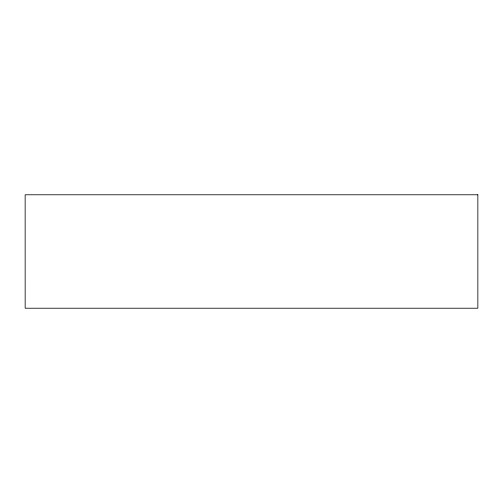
<?xml version="1.0" encoding="UTF-8"?>
<svg xmlns="http://www.w3.org/2000/svg" width="503" height="503" viewBox="0 0 503 503"><rect width="100%" height="100%" fill="white"/><g stroke="black" fill="none" stroke-linecap="round" stroke-linejoin="round"><path stroke-width="0.75" d="M477.85 194.78L25.15 194.78L25.163 308.22L477.85 308.22L477.85 194.78"/></g></svg>
